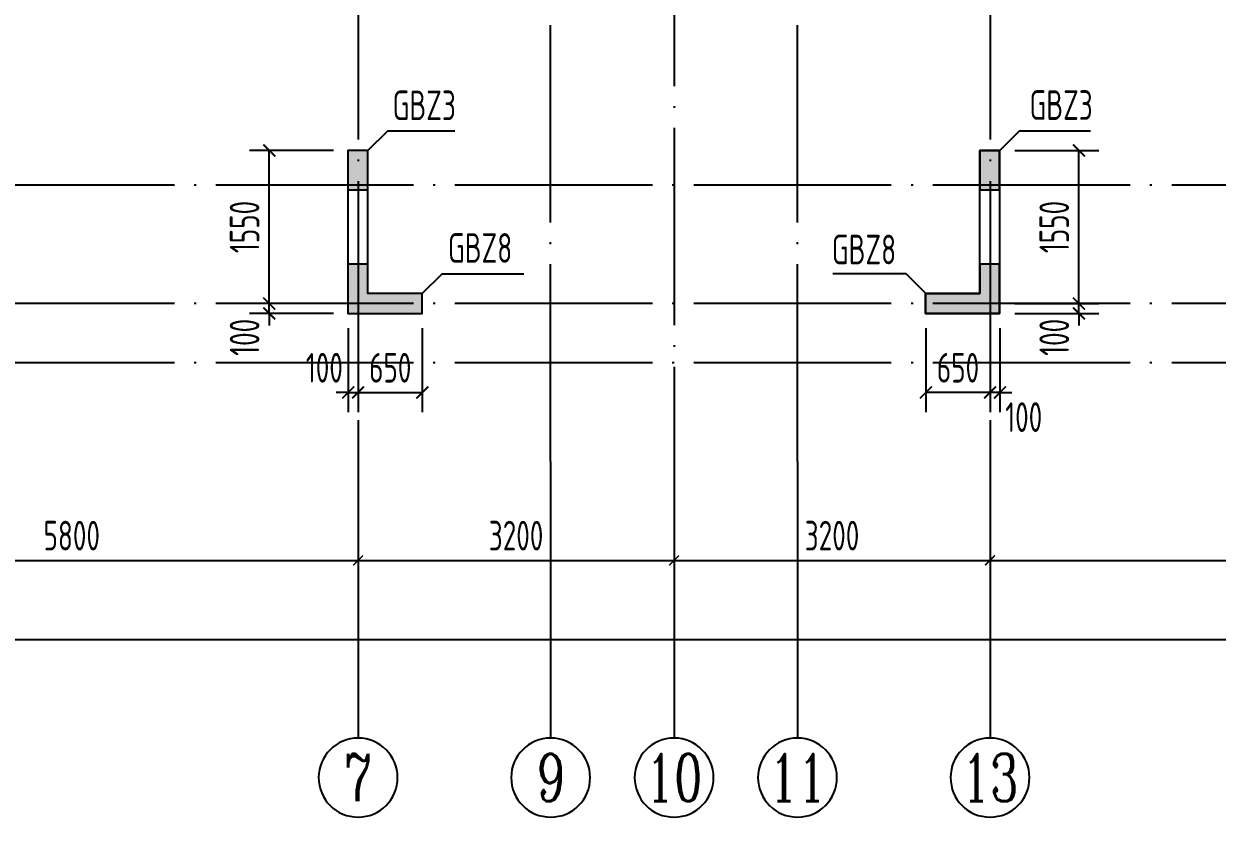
# Model space of a CAD drawing. Extents: x -668857 to 154266, y -275694 to 291306.
# Drawn here: x -332796 to -320711, y -11475 to -3443 of the extents above; entities that cross this region are included whole.
import ezdxf
from ezdxf.enums import TextEntityAlignment as Align

# ---------------------------------------------------------------- set-up
doc = ezdxf.new("R2010")
doc.units = 0
doc.header["$LTSCALE"] = 1000
doc.linetypes.add('DOTE', pattern=[2.42, 2, -0.2, 0.02, -0.2])
doc.layers.get('0').update_dxf_attribs({"linetype": 'CONTINUOUS'})
doc.layers.get('DEFPOINTS').update_dxf_attribs({"linetype": 'CONTINUOUS'})
for name, color, linetype in [('A-AXIS', 1, 'CONTINUOUS'), ('A-DOTE', 10, 'DOTE'), ('AXIS_NUM', 7, 'CONTINUOUS'), ('S-Q墙实线', 6, 'CONTINUOUS'), ('S-Q墙标注', 3, 'CONTINUOUS'), ('S-X详图填充', 252, 'CONTINUOUS'), ('S-X详图实线', 4, 'CONTINUOUS'), ('S-Y一般标注', 3, 'CONTINUOUS'), ('S-Z柱编号', 6, 'CONTINUOUS')]:
    doc.layers.add(name, color=color, linetype=linetype)
doc.styles.add('TSSD_Axis', font='complex.shx', dxfattribs={"width": 0.7, "bigfont": 'hztxt.shx'})
doc.styles.add('TSSD_DIMENSION', font='Tssdeng.shx', dxfattribs={"width": 0.7, "bigfont": 'tssdchn.shx'})
doc.styles.add('TSSD_REIN', font='tssdeng.shx', dxfattribs={"width": 0.7, "height": 300, "bigfont": 'tssdchn.shx'})
doc.styles.add('结构文字', font='zstxt.shx', dxfattribs={"width": 0.7, "bigfont": 'zshz.shx'})
doc.dimstyles.new('STRUCK', dxfattribs={"dimtxt": 400, "dimasz": 121, "dimexe": 200, "dimexo": 150, "dimgap": 115, "dimtad": 1, "dimdec": 0, "dimdsep": 46, "dimtxsty": '结构文字', "dimblk": 'ARCHTICK', "dimcen": 400, "dimclrd": 3, "dimclre": 3, "dimclrt": 7, "dimadec": 0, "dimazin": 0, "dimtfac": 1, "dimtdec": 0, "dimtix": 1, "dimtmove": 2, "dimatfit": 3, "dimldrblk": '_DIMX', "dimfxl": 0, "dimtolj": 1, "dimtzin": 0, "dimarcsym": 0})
doc.dimstyles.new('TSSD_100_100', dxfattribs={"dimtxt": 300, "dimasz": 100, "dimexe": 100, "dimexo": 250, "dimgap": 100, "dimtad": 1, "dimdec": 0, "dimzin": 0, "dimdsep": 46, "dimtxsty": 'TSSD_DIMENSION', "dimblk": 'ARCHTICK', "dimcen": 0, "dimdle": 100, "dimclrt": 7, "dimadec": 0, "dimazin": 0, "dimtfac": 1, "dimtdec": 0, "dimtix": 1, "dimtmove": 2, "dimatfit": 3, "dimldrblk": 'ARCHTICK', "dimfxl": 0, "dimtolj": 1, "dimtzin": 0, "dimarcsym": 0})

# ---------------------------------------------------------------- blocks, each defined once
blk = doc.blocks.new('_ArchTick')
at = {"color": 0, "linetype": 'ByBlock', "const_width": 0.15}
blk.add_lwpolyline([(-0.5, -0.5), (0.5, 0.5)], dxfattribs=at)
blk = doc.blocks.new('*D188')
at = {"layer": 'DEFPOINTS', "color": 0}
for p in [(8100, 3600), (13900, 3600), (13900, 2600)]:
    blk.add_point(p, dxfattribs=at)
at = {"layer": 'S-Y一般标注', "color": 0, "lineweight": -2}
for p, q in [((8100, 3350), (8100, 2500)), ((13900, 3350), (13900, 2500)), ((8000, 2600), (14000, 2600))]:
    blk.add_line(p, q, dxfattribs=at)
at = {"layer": 'S-Y一般标注', "color": 0, "lineweight": -2, "xscale": 100, "yscale": 100, "zscale": 100, "rotation": 180}
blk.add_blockref('_ArchTick', (8100, 2600), dxfattribs=at)
at = {"layer": 'S-Y一般标注', "color": 0, "lineweight": -2, "xscale": 100, "yscale": 100, "zscale": 100}
blk.add_blockref('_ArchTick', (13900, 2600), dxfattribs=at)
at = {"layer": 'S-Y一般标注', "color": 7, "insert": (11000, 2850), "char_height": 300, "attachment_point": 5, "style": 'TSSD_DIMENSION'}
blk.add_mtext('\\A1;5800', dxfattribs=at)
blk = doc.blocks.new('ts_axno')
at = {"color": 0, "linetype": 'ByBlock', "lineweight": -2}
blk.add_circle((0, 0), 0.5, dxfattribs=at)
at = {"color": 0, "linetype": 'ByBlock', "lineweight": -2, "style": 'TSSD_Axis', "width": 0.7}
blk.add_attdef('A', text='', height=0.6, dxfattribs=at).set_placement((0, 0), align=Align.MIDDLE_CENTER)
blk = doc.blocks.new('*D189')
at = {"layer": 'DEFPOINTS', "color": 0}
for p in [(17100, 3600), (20300, 3600), (20300, 2600)]:
    blk.add_point(p, dxfattribs=at)
at = {"layer": 'S-Y一般标注', "color": 0, "lineweight": -2}
for p, q in [((17100, 3350), (17100, 2500)), ((20300, 3350), (20300, 2500)), ((17000, 2600), (20400, 2600))]:
    blk.add_line(p, q, dxfattribs=at)
at = {"layer": 'S-Y一般标注', "color": 0, "lineweight": -2, "xscale": 100, "yscale": 100, "zscale": 100, "rotation": 180}
blk.add_blockref('_ArchTick', (17100, 2600), dxfattribs=at)
at = {"layer": 'S-Y一般标注', "color": 0, "lineweight": -2, "xscale": 100, "yscale": 100, "zscale": 100}
blk.add_blockref('_ArchTick', (20300, 2600), dxfattribs=at)
at = {"layer": 'S-Y一般标注', "color": 7, "insert": (18700, 2850), "char_height": 300, "attachment_point": 5, "style": 'TSSD_DIMENSION'}
blk.add_mtext('\\A1;3200', dxfattribs=at)
blk = doc.blocks.new('*D190')
at = {"layer": 'DEFPOINTS', "color": 0}
for p in [(20300, 3600), (26100, 3600), (26100, 2600)]:
    blk.add_point(p, dxfattribs=at)
at = {"layer": 'S-Y一般标注', "color": 0, "lineweight": -2}
for p, q in [((20300, 3350), (20300, 2500)), ((26100, 3350), (26100, 2500)), ((20200, 2600), (26200, 2600))]:
    blk.add_line(p, q, dxfattribs=at)
at = {"layer": 'S-Y一般标注', "color": 0, "lineweight": -2, "xscale": 100, "yscale": 100, "zscale": 100, "rotation": 180}
blk.add_blockref('_ArchTick', (20300, 2600), dxfattribs=at)
at = {"layer": 'S-Y一般标注', "color": 0, "lineweight": -2, "xscale": 100, "yscale": 100, "zscale": 100}
blk.add_blockref('_ArchTick', (26100, 2600), dxfattribs=at)
at = {"layer": 'S-Y一般标注', "color": 7, "insert": (23200, 2850), "char_height": 300, "attachment_point": 5, "style": 'TSSD_DIMENSION'}
blk.add_mtext('\\A1;5800', dxfattribs=at)
blk = doc.blocks.new('*D196')
at = {"layer": 'DEFPOINTS', "color": 0}
for p in [(4600, 3600), (54600, 3600), (54600, 1800)]:
    blk.add_point(p, dxfattribs=at)
at = {"layer": 'S-Y一般标注', "color": 0, "lineweight": -2}
for p, q in [((4600, 3350), (4600, 1700)), ((54600, 3350), (54600, 1700)), ((4500, 1800), (54700, 1800))]:
    blk.add_line(p, q, dxfattribs=at)
at = {"layer": 'S-Y一般标注', "color": 0, "lineweight": -2, "xscale": 100, "yscale": 100, "zscale": 100, "rotation": 180}
blk.add_blockref('_ArchTick', (4600, 1800), dxfattribs=at)
at = {"layer": 'S-Y一般标注', "color": 0, "lineweight": -2, "xscale": 100, "yscale": 100, "zscale": 100}
blk.add_blockref('_ArchTick', (54600, 1800), dxfattribs=at)
at = {"layer": 'S-Y一般标注', "color": 7, "insert": (29600, 2050), "char_height": 300, "attachment_point": 5, "style": 'TSSD_DIMENSION'}
blk.add_mtext('\\A1;50000', dxfattribs=at)
blk = doc.blocks.new('*D197')
at = {"layer": 'DEFPOINTS', "color": 0}
for p in [(13900, 3600), (17100, 3600), (17100, 2600)]:
    blk.add_point(p, dxfattribs=at)
at = {"layer": 'S-Y一般标注', "color": 0, "lineweight": -2}
for p, q in [((13900, 3350), (13900, 2500)), ((17100, 3350), (17100, 2500)), ((13800, 2600), (17200, 2600))]:
    blk.add_line(p, q, dxfattribs=at)
at = {"layer": 'S-Y一般标注', "color": 0, "lineweight": -2, "xscale": 100, "yscale": 100, "zscale": 100, "rotation": 180}
blk.add_blockref('_ArchTick', (13900, 2600), dxfattribs=at)
at = {"layer": 'S-Y一般标注', "color": 0, "lineweight": -2, "xscale": 100, "yscale": 100, "zscale": 100}
blk.add_blockref('_ArchTick', (17100, 2600), dxfattribs=at)
at = {"layer": 'S-Y一般标注', "color": 7, "insert": (15500, 2850), "char_height": 300, "attachment_point": 5, "style": 'TSSD_DIMENSION'}
blk.add_mtext('\\A1;3200', dxfattribs=at)
blk = doc.blocks.new('*D1684')
at = {"layer": 'DEFPOINTS', "color": 0}
for p in [(-330311, -6275), (-329511, -6275), (-329511, -6375)]:
    blk.add_point(p, dxfattribs=at)
at = {"layer": 'S-Q墙标注', "color": 3, "lineweight": -2}
for p, q in [((-330311, -6275), (-330311, -6154)), ((-329661, -6275), (-330511, -6275)), ((-330311, -6375), (-330311, -6275)), ((-329661, -6375), (-330511, -6375)), ((-330311, -6375), (-330311, -6496))]:
    blk.add_line(p, q, dxfattribs=at)
at = {"layer": 'S-Q墙标注', "color": 3, "lineweight": -2, "xscale": 121, "yscale": 121, "zscale": 121}
for p, rotation in [((-330311, -6275), 270), ((-330311, -6375), 90)]:
    blk.add_blockref('_ArchTick', p, dxfattribs=dict(at, rotation=rotation))
at = {"layer": 'S-Q墙标注', "color": 7, "insert": (-330561, -6617), "char_height": 300, "attachment_point": 5, "rotation": 90, "style": 'TSSD_REIN'}
blk.add_mtext('\\A1;100', dxfattribs=at)
blk = doc.blocks.new('_DIMX')
blk.add_line((-150, 0), (150, 0))
at = {"const_width": 50}
blk.add_lwpolyline([(-70, -70), (70, 70)], dxfattribs=at)
blk = doc.blocks.new('*D1685')
at = {"layer": 'DEFPOINTS', "color": 0}
for p in [(-330311, -4725), (-329511, -4725), (-329511, -6275)]:
    blk.add_point(p, dxfattribs=at)
at = {"layer": 'S-Q墙标注', "color": 3, "lineweight": -2}
for p, q in [((-329661, -4725), (-330511, -4725)), ((-330311, -6275), (-330311, -4725)), ((-329661, -6275), (-330511, -6275))]:
    blk.add_line(p, q, dxfattribs=at)
at = {"layer": 'S-Q墙标注', "color": 3, "lineweight": -2, "xscale": 121, "yscale": 121, "zscale": 121}
for p, rotation in [((-330311, -4725), 90), ((-330311, -6275), 270)]:
    blk.add_blockref('_ArchTick', p, dxfattribs=dict(at, rotation=rotation))
at = {"layer": 'S-Q墙标注', "color": 7, "insert": (-330561, -5500), "char_height": 300, "attachment_point": 5, "rotation": 90, "style": 'TSSD_REIN'}
blk.add_mtext('\\A1;1550', dxfattribs=at)
blk = doc.blocks.new('*D1686')
at = {"layer": 'DEFPOINTS', "color": 0}
for p in [(-329511, -6375), (-329411, -6375), (-329411, -7175)]:
    blk.add_point(p, dxfattribs=at)
at = {"layer": 'S-Q墙标注', "color": 3, "lineweight": -2}
for p, q in [((-329511, -6525), (-329511, -7375)), ((-329411, -6525), (-329411, -7375)), ((-329511, -7175), (-329632, -7175)), ((-329511, -7175), (-329411, -7175)), ((-329411, -7175), (-329290, -7175))]:
    blk.add_line(p, q, dxfattribs=at)
at = {"layer": 'S-Q墙标注', "color": 3, "lineweight": -2, "xscale": 121, "yscale": 121, "zscale": 121}
blk.add_blockref('_ArchTick', (-329511, -7175), dxfattribs=at)
at = {"layer": 'S-Q墙标注', "color": 3, "lineweight": -2, "xscale": 121, "yscale": 121, "zscale": 121, "rotation": 180}
blk.add_blockref('_ArchTick', (-329411, -7175), dxfattribs=at)
at = {"layer": 'S-Q墙标注', "color": 7, "insert": (-329753, -6925), "char_height": 300, "attachment_point": 5, "style": 'TSSD_REIN'}
blk.add_mtext('\\A1;100', dxfattribs=at)
blk = doc.blocks.new('*D1687')
at = {"layer": 'DEFPOINTS', "color": 0}
for p in [(-329411, -6375), (-328761, -6375), (-328761, -7175)]:
    blk.add_point(p, dxfattribs=at)
at = {"layer": 'S-Q墙标注', "color": 3, "lineweight": -2}
for p, q in [((-329411, -6525), (-329411, -7375)), ((-328761, -6525), (-328761, -7375)), ((-329411, -7175), (-328761, -7175))]:
    blk.add_line(p, q, dxfattribs=at)
at = {"layer": 'S-Q墙标注', "color": 3, "lineweight": -2, "xscale": 121, "yscale": 121, "zscale": 121, "rotation": 180}
blk.add_blockref('_ArchTick', (-329411, -7175), dxfattribs=at)
at = {"layer": 'S-Q墙标注', "color": 3, "lineweight": -2, "xscale": 121, "yscale": 121, "zscale": 121}
blk.add_blockref('_ArchTick', (-328761, -7175), dxfattribs=at)
at = {"layer": 'S-Q墙标注', "color": 7, "insert": (-329086, -6925), "char_height": 300, "attachment_point": 5, "style": 'TSSD_REIN'}
blk.add_mtext('\\A1;650', dxfattribs=at)
blk = doc.blocks.new('*D1715')
at = {"layer": 'DEFPOINTS', "color": 0}
for p in [(-322911, -6275), (-322111, -6275), (-322911, -6375)]:
    blk.add_point(p, dxfattribs=at)
at = {"layer": 'S-Q墙标注', "color": 3, "lineweight": -2}
for p, q in [((-322111, -6275), (-322111, -6154)), ((-322761, -6275), (-321911, -6275)), ((-322111, -6375), (-322111, -6275)), ((-322761, -6375), (-321911, -6375)), ((-322111, -6375), (-322111, -6496))]:
    blk.add_line(p, q, dxfattribs=at)
at = {"layer": 'S-Q墙标注', "color": 3, "lineweight": -2, "xscale": 121, "yscale": 121, "zscale": 121}
for p, rotation in [((-322111, -6275), 270), ((-322111, -6375), 90)]:
    blk.add_blockref('_ArchTick', p, dxfattribs=dict(at, rotation=rotation))
at = {"layer": 'S-Q墙标注', "color": 7, "insert": (-322361, -6617), "char_height": 300, "attachment_point": 5, "rotation": 90, "style": 'TSSD_REIN'}
blk.add_mtext('\\A1;100', dxfattribs=at)
blk = doc.blocks.new('*D1716')
at = {"layer": 'DEFPOINTS', "color": 0}
for p in [(-322911, -4725), (-322111, -4725), (-322911, -6275)]:
    blk.add_point(p, dxfattribs=at)
at = {"layer": 'S-Q墙标注', "color": 3, "lineweight": -2}
for p, q in [((-322761, -4725), (-321911, -4725)), ((-322111, -6275), (-322111, -4725)), ((-322761, -6275), (-321911, -6275))]:
    blk.add_line(p, q, dxfattribs=at)
at = {"layer": 'S-Q墙标注', "color": 3, "lineweight": -2, "xscale": 121, "yscale": 121, "zscale": 121}
for p, rotation in [((-322111, -4725), 90), ((-322111, -6275), 270)]:
    blk.add_blockref('_ArchTick', p, dxfattribs=dict(at, rotation=rotation))
at = {"layer": 'S-Q墙标注', "color": 7, "insert": (-322361, -5500), "char_height": 300, "attachment_point": 5, "rotation": 90, "style": 'TSSD_REIN'}
blk.add_mtext('\\A1;1550', dxfattribs=at)
blk = doc.blocks.new('*D1717')
at = {"layer": 'DEFPOINTS', "color": 0}
for p in [(-323011, -6375), (-322911, -6375), (-323011, -7175)]:
    blk.add_point(p, dxfattribs=at)
at = {"layer": 'S-Q墙标注', "color": 3, "lineweight": -2}
for p, q in [((-323011, -6525), (-323011, -7375)), ((-322911, -6525), (-322911, -7375)), ((-323011, -7175), (-323132, -7175)), ((-322911, -7175), (-323011, -7175)), ((-322911, -7175), (-322790, -7175))]:
    blk.add_line(p, q, dxfattribs=at)
at = {"layer": 'S-Q墙标注', "color": 3, "lineweight": -2, "xscale": 121, "yscale": 121, "zscale": 121}
blk.add_blockref('_ArchTick', (-323011, -7175), dxfattribs=at)
at = {"layer": 'S-Q墙标注', "color": 3, "lineweight": -2, "xscale": 121, "yscale": 121, "zscale": 121, "rotation": 180}
blk.add_blockref('_ArchTick', (-322911, -7175), dxfattribs=at)
at = {"layer": 'S-Q墙标注', "color": 7, "insert": (-322670, -7425), "char_height": 300, "attachment_point": 5, "style": 'TSSD_REIN'}
blk.add_mtext('\\A1;100', dxfattribs=at)
blk = doc.blocks.new('*D1718')
at = {"layer": 'DEFPOINTS', "color": 0}
for p in [(-323661, -6375), (-323011, -6375), (-323661, -7175)]:
    blk.add_point(p, dxfattribs=at)
at = {"layer": 'S-Q墙标注', "color": 3, "lineweight": -2}
for p, q in [((-323661, -6525), (-323661, -7375)), ((-323011, -6525), (-323011, -7375)), ((-323011, -7175), (-323661, -7175))]:
    blk.add_line(p, q, dxfattribs=at)
at = {"layer": 'S-Q墙标注', "color": 3, "lineweight": -2, "xscale": 121, "yscale": 121, "zscale": 121, "rotation": 180}
blk.add_blockref('_ArchTick', (-323661, -7175), dxfattribs=at)
at = {"layer": 'S-Q墙标注', "color": 3, "lineweight": -2, "xscale": 121, "yscale": 121, "zscale": 121}
blk.add_blockref('_ArchTick', (-323011, -7175), dxfattribs=at)
at = {"layer": 'S-Q墙标注', "color": 7, "insert": (-323336, -6925), "char_height": 300, "attachment_point": 5, "style": 'TSSD_REIN'}
blk.add_mtext('\\A1;650', dxfattribs=at)
blk = doc.blocks.new('20210726.16395156')
at = {"layer": 'A-AXIS'}
for p, q in [((13900, 3600), (13900, 800)), ((15850, 3600), (15850, 800)), ((17100, 3600), (17100, 800)), ((18350, 3600.1), (18350, 800.1)), ((20300, 3600), (20300, 800))]:
    blk.add_line(p, q, dxfattribs=at)
at = {"layer": 'A-DOTE'}
for p, q in [((13900.2, 13700), (13900, 3600)), ((20299.8, 13700), (20300, 3600)), ((15850, 3600), (15850, 11500)), ((18350, 3600.1), (18350, 11500)), ((17100, 9400), (17100, 3600)), ((55600, 6400), (3600, 6400)), ((55600, 5200), (3600, 5200)), ((55600, 4600), (3600, 4600))]:
    blk.add_line(p, q, dxfattribs=at)
at = {"layer": 'A-AXIS'}
ref = blk.add_blockref('ts_axno', (13900, 400), dxfattribs=dict(at, xscale=-800, yscale=800, zscale=800, rotation=180))
ref.add_attrib('5', '7', dxfattribs={"layer": 'AXIS_NUM', "height": 480, "style": 'TSSD_Axis', "width": 0.7}).set_placement((13900, 400), align=Align.MIDDLE_CENTER)
ref = blk.add_blockref('ts_axno', (15850, 400), dxfattribs=dict(at, xscale=-800, yscale=800, zscale=800, rotation=180))
ref.add_attrib('5', '9', dxfattribs={"layer": 'AXIS_NUM', "height": 480, "style": 'TSSD_Axis', "width": 0.7}).set_placement((15850, 400), align=Align.MIDDLE_CENTER)
ref = blk.add_blockref('ts_axno', (17100, 400), dxfattribs=dict(at, xscale=-800, yscale=800, zscale=800, rotation=180))
ref.add_attrib('8', '10', dxfattribs={"layer": 'AXIS_NUM', "height": 480, "style": 'TSSD_Axis', "width": 0.7}).set_placement((17100, 400), align=Align.MIDDLE_CENTER)
ref = blk.add_blockref('ts_axno', (18350, 400.1), dxfattribs=dict(at, xscale=-800, yscale=800, zscale=800, rotation=180))
ref.add_attrib('5', '11', dxfattribs={"layer": 'AXIS_NUM', "height": 480, "style": 'TSSD_Axis', "width": 0.7}).set_placement((18350, 400.1), align=Align.MIDDLE_CENTER)
ref = blk.add_blockref('ts_axno', (20300, 400), dxfattribs=dict(at, xscale=-800, yscale=800, zscale=800, rotation=180))
ref.add_attrib('8', '13', dxfattribs={"layer": 'AXIS_NUM', "height": 480, "style": 'TSSD_Axis', "width": 0.7}).set_placement((20300, 400), align=Align.MIDDLE_CENTER)
at = {"layer": 'S-Y一般标注'}
for base, p1, p2, picture, middle in [((54600, 1800), (4600, 3600), (54600, 3600), '*D196', (29600, 2050)), ((13900, 2600), (8100, 3600), (13900, 3600), '*D188', (11000, 2850)), ((17100, 2600), (13900, 3600), (17100, 3600), '*D197', (15500, 2850)), ((20300, 2600), (17100, 3600), (20300, 3600), '*D189', (18700, 2850)), ((26100, 2600), (20300, 3600), (26100, 3600), '*D190', (23200, 2850))]:
    dim = blk.add_linear_dim(base=base, p1=p1, p2=p2, dimstyle='TSSD_100_100', dxfattribs=at)
    dim.commit()
    dim.dimension.update_dxf_attribs({"geometry": picture, "text_midpoint": middle})

msp = doc.modelspace()

# ---------------------------------------------------------------- hatches: boundary and pattern name
at = {"layer": 'S-X详图填充'}
h = msp.add_hatch(color=256, dxfattribs=at)
h.dxf.hatch_style = 1
h.paths.add_polyline_path([(-329513.89, -5124.75), (-329313.89, -5124.75), (-329313.89, -4724.75), (-329513.89, -4724.75)])
h = msp.add_hatch(color=256, dxfattribs=at)
h.dxf.hatch_style = 1
h.paths.add_polyline_path([(-323113.94, -5124.75), (-322913.94, -5124.75), (-322913.94, -4724.75), (-323113.94, -4724.75)])
h = msp.add_hatch(color=256, dxfattribs=at)
h.dxf.hatch_style = 1
h.paths.add_polyline_path([(-329313.89, -5874.75), (-329513.89, -5874.75), (-329513.89, -6374.75), (-328763.9, -6374.75), (-328763.9, -6174.75), (-329313.89, -6174.75)])
h = msp.add_hatch(color=256, dxfattribs=at)
h.dxf.hatch_style = 1
h.paths.add_polyline_path([(-322913.94, -5874.75), (-323113.94, -5874.75), (-323113.94, -6174.75), (-323663.93, -6174.75), (-323663.93, -6374.75), (-322913.94, -6374.75)])

# ---------------------------------------------------------------- linework, layer by layer
at = {"layer": 'S-Q墙实线'}
for points in [[(-329513.89, -6374.75), (-328763.9, -6374.75), (-328763.9, -6174.75), (-329313.89, -6174.75), (-329313.89, -4724.75), (-329513.89, -4724.75)], [(-322913.94, -6374.75), (-323663.93, -6374.75), (-323663.93, -6174.75), (-323113.94, -6174.75), (-323113.94, -5074.74), (-323113.94, -4724.75), (-322913.94, -4724.75), (-322913.94, -5074.74)]]:
    msp.add_lwpolyline(points, close=True, dxfattribs=at)
at = {"layer": 'S-X详图实线'}
for points in [[(-329513.89, -5124.75), (-329313.89, -5124.75), (-329313.89, -4724.75), (-329513.89, -4724.75), (-329513.89, -5124.75)], [(-323113.94, -5124.75), (-322913.94, -5124.75), (-322913.94, -4724.75), (-323113.94, -4724.75), (-323113.94, -5124.75)], [(-329313.89, -5874.75), (-329513.89, -5874.75), (-329513.89, -6374.75), (-328763.9, -6374.75), (-328763.9, -6174.75), (-329313.89, -6174.75), (-329313.89, -5874.75)], [(-322913.94, -5874.75), (-323113.94, -5874.75), (-323113.94, -6174.75), (-323663.93, -6174.75), (-323663.93, -6374.75), (-322913.94, -6374.75), (-322913.94, -5874.75)]]:
    msp.add_lwpolyline(points, close=True, dxfattribs=at)
at = {"layer": 'S-Z柱编号', "color": 7}
for points in [[(-329311.4, -4724.75), (-329111.4, -4524.75), (-328432.8, -4524.75)], [(-322911.45, -4724.75), (-322711.45, -4524.75), (-321992.24, -4524.75)], [(-328761.41, -6174.75), (-328561.41, -5974.75), (-327731.64, -5974.75)], [(-323661.44, -6174.75), (-323861.44, -5974.75), (-324604.95, -5974.75)]]:
    msp.add_lwpolyline(points, dxfattribs=at)

# ---------------------------------------------------------------- block references
at = {"layer": 'A-DOTE'}
msp.add_blockref('20210726.16395156', (-343311.41, -11474.79), dxfattribs=at)

# ---------------------------------------------------------------- texts
at = {"layer": 'S-Z柱编号', "color": 7, "style": 'TSSD_REIN', "width": 0.7}
for s, p in [('GBZ3', (-329061.56, -4508)), ('GBZ3', (-322611.45, -4505.24)), ('GBZ8', (-328501.18, -5952.35)), ('GBZ8', (-324613.34, -5967.69))]:
    msp.add_text(s, height=300, dxfattribs=at).set_placement(p, align=Align.BOTTOM_LEFT)

# ---------------------------------------------------------------- dimensions: what is measured, and where the dimension line sits
at = {"layer": 'S-Q墙标注'}
for base, p1, p2, angle, picture, middle in [((-330311.4, -4724.75), (-329511.4, -6274.74), (-329511.4, -4724.75), 90, '*D1685', (-330561.4, -5499.75)), ((-322111.42, -4724.75), (-322911.42, -6274.74), (-322911.42, -4724.75), 90, '*D1716', (-322361.42, -5499.75)), ((-323661.41, -7174.75), (-323011.45, -6374.75), (-323661.41, -6374.75), 180, '*D1718', (-323336.43, -6924.75))]:
    dim = msp.add_linear_dim(base=base, p1=p1, p2=p2, angle=angle, dimstyle='STRUCK', override={"dimtxt": 300, "dimgap": 100, "dimtxsty": 'TSSD_REIN'}, dxfattribs=at)
    dim.commit()
    dim.dimension.update_dxf_attribs({"geometry": picture, "text_midpoint": middle})
for base, p1, p2, angle, picture, middle in [((-330311.4, -6274.74), (-329511.4, -6374.75), (-329511.4, -6274.74), 90, '*D1684', (-330561.4, -6616.67)), ((-322111.42, -6274.74), (-322911.42, -6374.75), (-322911.42, -6274.74), 90, '*D1715', (-322361.42, -6616.67)), ((-323011.45, -7174.75), (-322911.42, -6374.75), (-323011.45, -6374.75), 180, '*D1717', (-322669.5, -7424.75))]:
    dim = msp.add_linear_dim(base=base, p1=p1, p2=p2, angle=angle, dimstyle='STRUCK', override={"dimtxt": 300, "dimgap": 100, "dimtxsty": 'TSSD_REIN'}, dxfattribs=at)
    dim.commit()
    dim.dimension.update_dxf_attribs({"geometry": picture, "text_midpoint": middle, "dimtype": 160})
dim = msp.add_linear_dim(base=(-329411.38, -7174.75), p1=(-329511.4, -6374.75), p2=(-329411.38, -6374.75), dimstyle='STRUCK', override={"dimtxt": 300, "dimgap": 100, "dimtxsty": 'TSSD_REIN'}, dxfattribs=at)
dim.commit()
dim.dimension.update_dxf_attribs({"geometry": '*D1686', "text_midpoint": (-329753.32, -6924.75), "dimtype": 160})
dim = msp.add_linear_dim(base=(-328761.41, -7174.75), p1=(-329411.38, -6374.75), p2=(-328761.41, -6374.75), dimstyle='STRUCK', override={"dimtxt": 300, "dimgap": 100, "dimtxsty": 'TSSD_REIN'}, dxfattribs=at)
dim.commit()
dim.dimension.update_dxf_attribs({"geometry": '*D1687', "text_midpoint": (-329086.4, -6924.75)})

doc.saveas('drawing.dxf')
